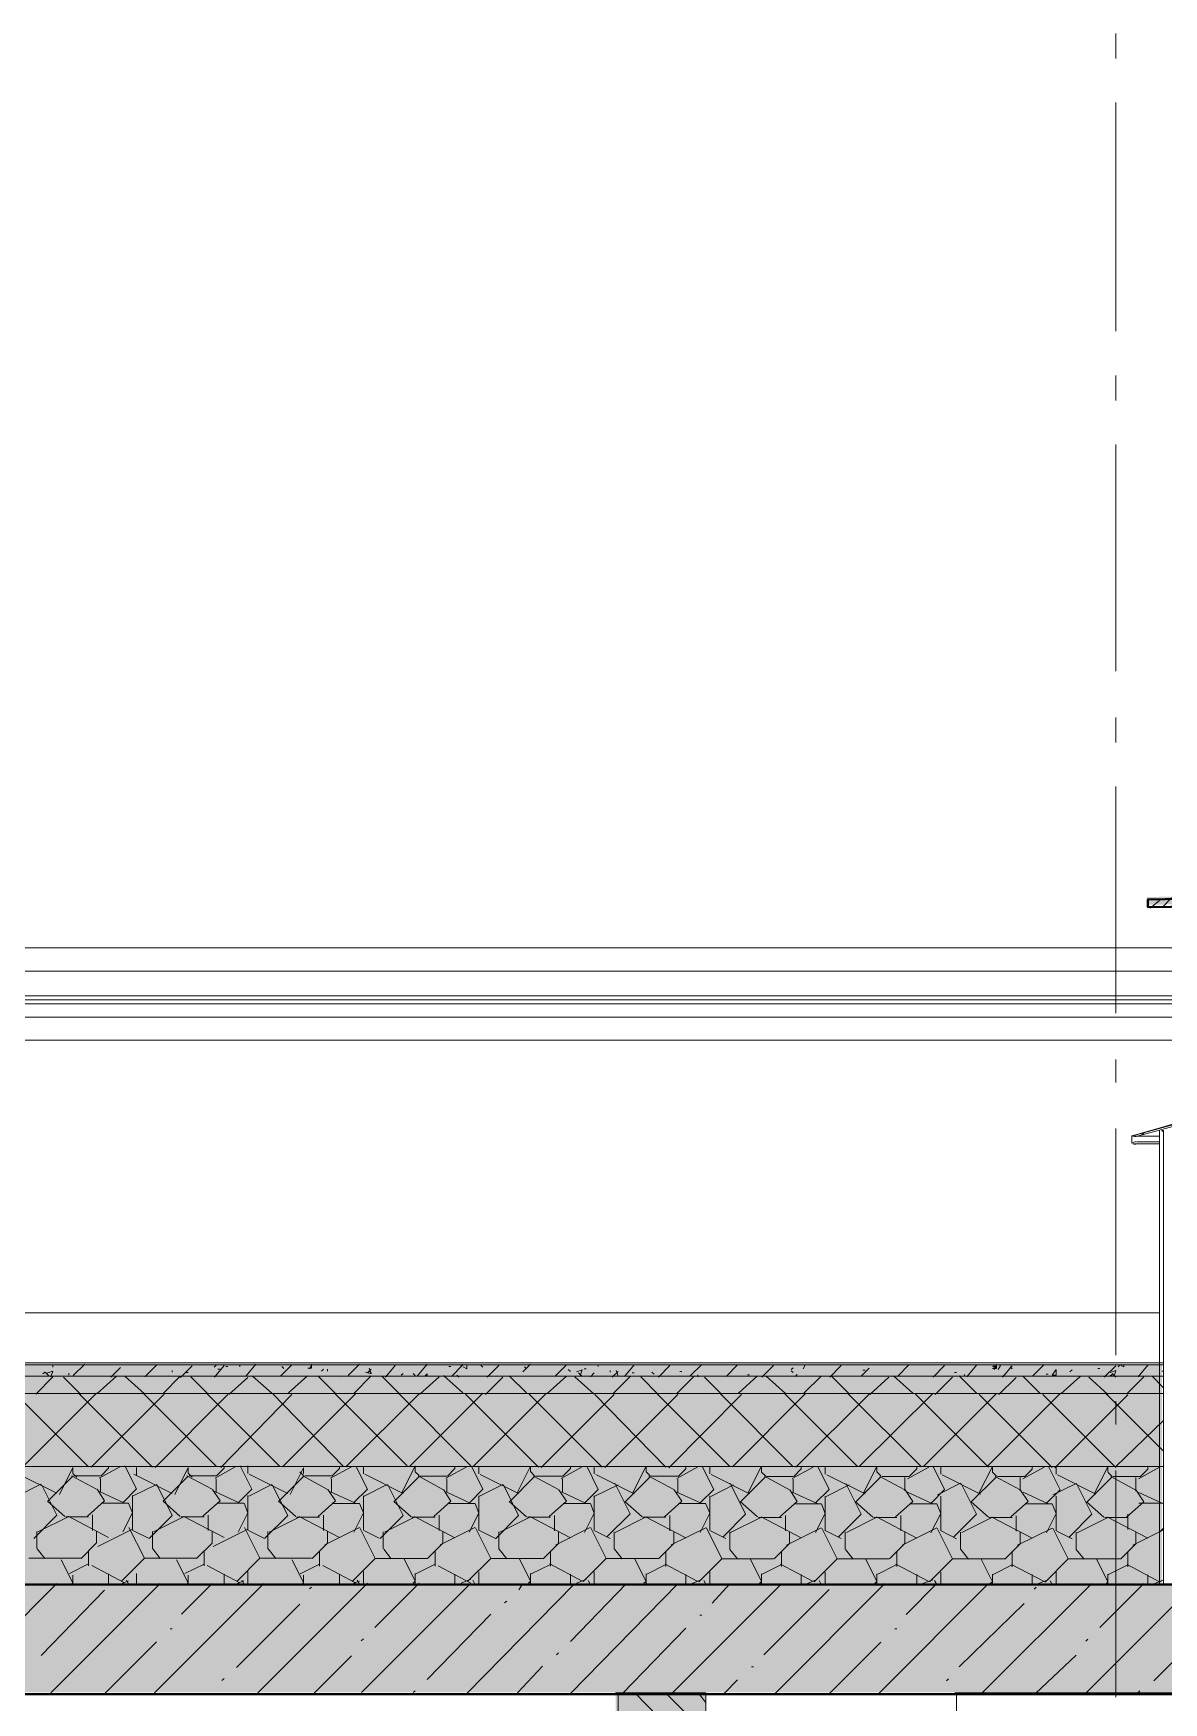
# Model space of a CAD drawing. Header units: millimetres. Extents: x -135211 to 49383, y -8033 to 228499.
# Drawn here: x -10133 to -7642, y 19101 to 22779 of the extents above; entities that cross this region are included whole.
import ezdxf

# ---------------------------------------------------------------- set-up
doc = ezdxf.new("R2010")
doc.units = ezdxf.units.MM
doc.layers.add('PDF _Геометрия', color=7, linetype='Continuous', true_color=0x1d1d1d)
doc.layers.add('PDF _Сплошная заливка', color=7, linetype='Continuous', true_color=0xffffff)

msp = doc.modelspace()

# ---------------------------------------------------------------- hatches: boundary and pattern name
at = {"layer": 'PDF _Сплошная заливка', "transparency": 33554559}
msp.add_hatch(color=256, dxfattribs=at).paths.add_polyline_path([(-6270.6, 20884.9), (-6481, 20888.7), (-6996, 20888.7), (-7210.3, 20884.9), (-7443.1, 20880.6), (-7679.7, 20876.4), (-7679.7, 20859.5), (-7053.7, 20867.9), (-6427.2, 20867.9), (-5800.7, 20859.5), (-5800.7, 20876.4), (-6033.5, 20880.6)])
h = msp.add_hatch(color=256, dxfattribs=at)
h.paths.add_polyline_path([(-4971, 19881.6), (-5834.6, 19864.7), (-5834.6, 19843.5), (-5021.8, 19856.2), (-4755.1, 19856.2), (-4755.1, 19881.6)])
h.paths.add_polyline_path([(-263.8, 19932.4), (-263.8, 19953.9), (-752.3, 19953.9), (-1025.8, 19949.3), (-1284, 19945.1), (-1792, 19936.6), (-2050.2, 19932.4), (-2050.2, 19907), (-1792, 19911.3), (-1284, 19919.7), (-1025.8, 19923.9), (-517.8, 19932.4)])
h.paths.add_polyline_path([(-24290.7, 19898.6), (-24401.5, 19898.6), (-24401.5, 19877.4), (-24299.2, 19877.4), (-23969, 19864.7), (-23863.2, 19860.5), (-23533, 19847.8), (-23427.2, 19843.5), (-23097, 19830.8), (-22991.2, 19826.6), (-7646.3, 19822.4), (-7646.3, 19847.8), (-22991.2, 19852), (-23105.5, 19856.2)])
h = msp.add_hatch(color=256, dxfattribs=at)
h.paths.add_polyline_path([(-5021.8, 19856.2), (-5834.6, 19843.5), (-5834.6, 19801.2), (-4971, 19818.1), (-4755.1, 19818.1), (-4755.1, 19856.2)])
h.paths.add_polyline_path([(-263.8, 19894.3), (-263.8, 19928.5), (-750.4, 19928.5), (-1025.8, 19923.9), (-1284, 19919.7), (-1792, 19911.3), (-2050.2, 19907), (-2050.2, 19864.7), (-1377.1, 19877.4), (-1157, 19881.6), (-484, 19894.3)])
h.paths.add_polyline_path([(-24299.2, 19877.4), (-24401.5, 19877.4), (-24401.5, 19835.1), (-24290.7, 19835.1), (-23105.5, 19792.7), (-22991.2, 19788.5), (-7646.3, 19784.3), (-7646.3, 19822.4), (-22991.2, 19826.6), (-23097, 19830.8), (-23427.2, 19843.5), (-23533, 19847.8), (-23863.2, 19860.5), (-23969, 19864.7)])
h = msp.add_hatch(color=256, dxfattribs=at)
h.paths.add_polyline_path([(-4971, 19818.1), (-5834.6, 19801.2), (-5834.6, 19644.6), (-5021.8, 19657.3), (-4755.1, 19657.3), (-4755.1, 19818.1)])
h.paths.add_polyline_path([(-263.8, 19733.5), (-263.8, 19890.4), (-689, 19890.4), (-1157, 19881.6), (-1377.1, 19877.4), (-2050.2, 19864.7), (-2050.2, 19708.1), (-1792, 19712.3), (-1284, 19720.8), (-1025.8, 19725), (-517.8, 19733.5)])
h.paths.add_polyline_path([(-24290.7, 19835.1), (-24401.5, 19835.1), (-24401.5, 19674.2), (-24290.7, 19674.2), (-22987, 19627.6), (-7646.3, 19623.4), (-7646.3, 19784.3), (-22991.2, 19788.5), (-23105.5, 19792.7)])
h = msp.add_hatch(color=256, dxfattribs=at)
h.paths.add_polyline_path([(-5021.8, 19657.3), (-5834.6, 19644.6), (-5834.6, 19365.2), (-4755.1, 19365.2), (-4755.1, 19657.3)])
h.paths.add_polyline_path([(-263.8, 19365.2), (-263.8, 19729.5), (-754.4, 19729.5), (-1025.8, 19725), (-1284, 19720.8), (-1792, 19712.3), (-2050.2, 19708.1), (-2050.2, 19365.2)])
h.paths.add_polyline_path([(-24290.7, 19674.2), (-24401.5, 19674.2), (-24401.5, 19365.2), (-7646.3, 19365.2), (-7646.3, 19623.4), (-22987, 19627.6)])
h = msp.add_hatch(color=256, dxfattribs=at)
h.paths.add_polyline_path([(-77398.8, 19123.9), (-77398.8, 19364.2), (-103546, 19364.2), (-103546, 19123.9)])
h.paths.add_polyline_path([(146.8, 19123.9), (146.8, 19364.2), (-2304.2, 19364.2), (-2304.2, 19123.9)])
h.paths.add_polyline_path([(-4501.1, 19123.9), (-4501.1, 19364.2), (-25450.6, 19364.2), (-25450.6, 19123.9)])
h.paths.add_polyline_path([(-26102.5, 19123.9), (-26102.5, 19364.2), (-26352.2, 19364.2), (-26352.2, 19123.9)])

# ---------------------------------------------------------------- linework, layer by layer
at = {"layer": 'PDF _Геометрия', "color": 7, "lineweight": 9}
for points in [[(-7747.7, 22724.3), (-7747.7, 22779.4)], [(-7747.7, 22123.2), (-7747.7, 22627)], [(-7747.7, 21970.8), (-7747.7, 22025.8)], [(-7747.7, 21373.9), (-7747.7, 21873.4)], [(-7747.7, 21217.3), (-7747.7, 21272.3)], [(-7747.7, 20620.4), (-7747.7, 21119.9)], [(-7616, 20764.2), (-24430.7, 20764.2)], [(-7616, 20713.4), (-24430.7, 20713.4)], [(-7616, 20658.4), (-24430.7, 20658.4)], [(-24430.7, 20649.9), (-7616, 20649.9)], [(-24430.7, 20641.4), (-7616, 20641.4)], [(-7747.7, 20468.1), (-7747.7, 20518.8)], [(-7563.4, 20392.7), (-7711.4, 20350.3)], [(-7711.1, 20350.2), (-7554.6, 20392.6)], [(-7747.7, 19866.9), (-7747.7, 20366.5)], [(-7651.1, 20349.9), (-7710.5, 20349.9)], [(-7651.1, 20362.6), (-7651.1, 19363.5)], [(-7646.2, 19363.4), (-7642.4, 19363.4), (-7642.4, 20362.4), (-7646.2, 20362.4)], [(-7646.2, 19361.5), (-7642.4, 19361.5), (-7642.4, 20360.6), (-7646.2, 20360.6)], [(-7642.4, 20362.4), (-7642.4, 20341.3)], [(-7712.6, 20333.9), (-7712.6, 20333.9)], [(-7712.6, 20333.9), (-7712.6, 20333.9)], [(-7712.6, 20333.9), (-7712.6, 20333.9)], [(-7712.6, 20333.9), (-7712.6, 20333.9)], [(-7651.1, 20332.9), (-7710.5, 20332.9)], [(-7707.6, 20331.9), (-7703.8, 20331.9)], [(-7703.8, 20338), (-7703.8, 20338)], [(-7703.8, 20338), (-7703.8, 20338)], [(-24397.9, 19960.4), (-7651.1, 19960.4)], [(-24405.7, 19363.4), (-7642.4, 19363.4), (-7642.4, 19621.6), (-7642.4, 19782.5), (-7642.4, 19820.6), (-7642.4, 19846), (-7642.4, 19850.2), (-22987.5, 19850.2)], [(-7642.4, 19846), (-7642.4, 19846)], [(-7747.7, 19714.5), (-7747.7, 19765.3)], [(-7747.7, 19113.4), (-7747.7, 19612.9)], [(-17691.7, 15161.9), (-8844.4, 15161.9), (-8844.4, 19120.1), (-11841.3, 19120.1)], [(-8850.1, 15164.8), (-8651.4, 15164.8), (-8651.4, 19122.8), (-8850.1, 19122.8)], [(-8098.6, 19121.7), (-8648.9, 19121.7)], [(-7598.5, 15842.7), (-7598.5, 15241.6), (-7598.5, 19123.3), (-8102.5, 19123.3)]]:
    msp.add_lwpolyline(points, dxfattribs=at)
at = {"layer": 'PDF _Геометрия', "color": 7, "lineweight": 40}
for points in [[(-6738.6, 20888.3), (-7678.2, 20871.3)], [(-7678.2, 20854.4), (-6738.6, 20867.2)], [(-7677.5, 20870.9), (-7677.5, 20854.1)], [(-25443, 19120.1), (-4492.5, 19120.1), (-4492.5, 19361.4), (-25443, 19361.4)]]:
    msp.add_lwpolyline(points, dxfattribs=at)
at = {"layer": 'PDF _Геометрия', "lineweight": 9}
for points in [[(-7671.9, 20851.7), (-7651.1, 20868.7)], [(-7645.6, 20853.3), (-7624.8, 20874.4)], [(-7690.1, 20352.8), (-7686.2, 20357)], [(-7651.1, 20366.8), (-7651.1, 20366.8)], [(-7712.6, 20338.1), (-7712.6, 20338.1)], [(-7712.6, 20333.9), (-7712.6, 20333.9)], [(-10112.4, 19825.7), (-10107.9, 19829.9)], [(-10107.4, 19829.7), (-10099.1, 19821.3)], [(-10103.2, 19827.6), (-10090.3, 19831.9), (-10094.9, 19819.2)], [(-10090.3, 19840.4), (-10090.3, 19844.6)], [(-10055.2, 19827.1), (-10055.2, 19822.8)], [(-10045.8, 19821.9), (-10020.1, 19847.3)], [(-9962.3, 19818.7), (-9941.2, 19839.9)], [(-9887.9, 19819.4), (-9862.2, 19844.8)], [(-9827.1, 19829.3), (-9827.1, 19833.5)], [(-9809.6, 19824.7), (-9809.6, 19824.7)], [(-9809, 19818.1), (-9783.2, 19843.6)], [(-9796.5, 19828.7), (-9792, 19828.7)], [(-9735.1, 19840.4), (-9730.6, 19844.7)], [(-9734.3, 19818.9), (-9713, 19844.3)], [(-9726.4, 19836.1), (-9721.8, 19836.1)], [(-9708.8, 19841.9), (-9704.3, 19841.9)], [(-9677.9, 19845.7), (-9677.9, 19841.5)], [(-9664.1, 19821.7), (-9642.8, 19847.1)], [(-9588.9, 19820.4), (-9563.9, 19845.8)], [(-9586, 19841.8), (-9581.4, 19837.7)], [(-9528.4, 19838.6), (-9520, 19838.6), (-9520, 19847.1)], [(-9524.6, 19836.7), (-9520, 19845.1)], [(-9498.2, 19832), (-9493.7, 19836.2)], [(-9484.9, 19836.1), (-9484.9, 19831.9)], [(-9439.8, 19821.9), (-9414.7, 19847.3)], [(-9401.3, 19829.9), (-9388.4, 19825.7), (-9393, 19838.4)], [(-9396.8, 19828), (-9388.4, 19836.5)], [(-9393, 19832.2), (-9388.4, 19828)], [(-9370.9, 19832), (-9370.9, 19832)], [(-9357, 19818.7), (-9335.8, 19844.1)], [(-9327, 19833.2), (-9327, 19833.2)], [(-9322.8, 19822.7), (-9318.2, 19826.9)], [(-9296.4, 19826.5), (-9291.9, 19822.2)], [(-9286.9, 19821.5), (-9265.6, 19846.9)], [(-9270.1, 19821.5), (-9265.6, 19825.6), (-9265.6, 19821.5)], [(-9217.5, 19841.8), (-9212.9, 19841.8)], [(-9211.7, 19820.2), (-9186.6, 19845.6)], [(-9191.2, 19843.3), (-9186.6, 19847.5)], [(-9186.2, 19841.2), (-9177.8, 19837), (-9177.8, 19845.4)], [(-9147.3, 19844.9), (-9142.7, 19840.6)], [(-9132.8, 19818.9), (-9107.6, 19844.4)], [(-9054.2, 19830.1), (-9037.4, 19847.1)], [(-9050.8, 19841.1), (-9046.2, 19836.8)], [(-9011.1, 19825.5), (-9011.1, 19825.5)], [(-8983.6, 19820.4), (-8958.5, 19845.8)], [(-8954.3, 19835.3), (-8949.7, 19831.1)], [(-8936.3, 19830.2), (-8923.4, 19834.5), (-8927.9, 19821.7)], [(-8931.8, 19828.3), (-8923.4, 19819.8)], [(-8919.2, 19836.6), (-8914.6, 19836.6)], [(-8905.4, 19819.4), (-8897.1, 19827.9)], [(-8888.3, 19842.4), (-8888.3, 19846.6)], [(-8862, 19833.5), (-8862, 19829.3)], [(-8857.4, 19818.6), (-8844.4, 19831.3)], [(-8844.4, 19820.5), (-8849, 19833.2)], [(-8830.7, 19820), (-8809.3, 19845.4)], [(-8813.9, 19828.4), (-8809.3, 19828.4)], [(-8770, 19829.6), (-8765.4, 19825.4)], [(-8765.4, 19836.2), (-8765.4, 19836.2)], [(-8755.5, 19818.7), (-8730.3, 19844.1)], [(-8708.6, 19831), (-8704, 19831)], [(-8685.4, 19821.4), (-8660.2, 19846.8)], [(-8606.4, 19820.1), (-8581.2, 19845.6)], [(-8559.5, 19824), (-8554.9, 19824)], [(-8527.5, 19818.9), (-8502.2, 19844.3)], [(-8462.9, 19835.2), (-8458.4, 19839.4)], [(-8462.9, 19832.8), (-8458.4, 19828.6)], [(-8454.2, 19820), (-8449.6, 19824.2)], [(-8436.6, 19836.6), (-8432, 19845.1)], [(-8378.3, 19818.4), (-8353.1, 19843.9)], [(-8308.5, 19821.3), (-8291.6, 19838.2)], [(-8305, 19834.1), (-8300.4, 19834.1)], [(-8229.2, 19819.9), (-8203.9, 19845.4)], [(-8150.3, 19818.7), (-8124.9, 19844.1)], [(-8103.2, 19828.6), (-8098.6, 19828.6)], [(-8081.1, 19824.1), (-8081.1, 19819.9)], [(-8076.2, 19819.5), (-8054.7, 19844.8)], [(-8019.3, 19837.6), (-8010.9, 19837.6), (-8010.9, 19846.1), (-8019.3, 19841.9), (-8010.9, 19837.6)], [(-8015.5, 19835.7), (-8010.9, 19844.2)], [(-8015.5, 19841.9), (-8010.9, 19841.9)], [(-8006.7, 19835.6), (-8002.1, 19844)], [(-7997.3, 19818.2), (-7975.8, 19843.6)], [(-7980.4, 19841.3), (-7975.8, 19837)], [(-7931, 19820.9), (-7905.6, 19846.3)], [(-7901.4, 19825), (-7896.8, 19825)], [(-7848.8, 19830.3), (-7844.2, 19834.6)], [(-7826.6, 19845.1), (-7826.6, 19845.1)], [(-7787.4, 19837.8), (-7782.8, 19837.8)], [(-7773.1, 19818.4), (-7747.7, 19843.8)], [(-7761, 19820.5), (-7756.4, 19824.7), (-7756.4, 19820.5)], [(-7760, 19828.8), (-7747.7, 19833.1), (-7751.5, 19820.4)], [(-7756.1, 19826.9), (-7747.7, 19818.4)], [(-7742.7, 19841.4), (-7738.9, 19845.6)], [(-7738.6, 19845.5), (-7730.1, 19841.2), (-7730.1, 19845.5)], [(-7698.3, 19819.2), (-7677.5, 19844.7)], [(-7646.2, 19831.4), (-7642.4, 19831.4)], [(-10128.1, 19781.1), (-10090.3, 19819.2)], [(-10028.9, 19780.1), (-10066.7, 19818.2)], [(-9992.3, 19782.7), (-9949.9, 19820.8)], [(-9888.5, 19781.7), (-9930.9, 19819.8)], [(-9847.4, 19782.4), (-9809.6, 19820.5)], [(-9835.9, 19823.2), (-9835.9, 19823.2)], [(-9748.1, 19781.4), (-9786, 19819.5)], [(-9702.8, 19780), (-9660.4, 19818.1)], [(-9607.8, 19783.1), (-9650.2, 19821.1)], [(-9571.3, 19783.7), (-9528.8, 19821.8)], [(-9511.2, 19819.6), (-9511.2, 19819.6)], [(-9467.4, 19782.7), (-9505.3, 19820.8)], [(-9458.6, 19818.8), (-9458.6, 19818.8)], [(-9426.4, 19783.4), (-9388.4, 19821.5)], [(-9327, 19782.4), (-9365, 19820.5)], [(-9281.8, 19781), (-9239.2, 19819.1)], [(-9186.6, 19784), (-9229.2, 19822.1)], [(-9199.9, 19822.6), (-9195.4, 19818.4)], [(-9136.9, 19780.7), (-9098.9, 19818.8)], [(-9046.2, 19783.7), (-9084.3, 19821.8)], [(-9001.2, 19782.3), (-8958.5, 19820.4)], [(-8897.1, 19781.3), (-8939.8, 19819.4)], [(-8856.2, 19782), (-8818.1, 19820.1)], [(-8756.7, 19781), (-8794.8, 19819.1)], [(-8715.9, 19781.7), (-8677.7, 19819.7)], [(-8668.9, 19823.9), (-8668.9, 19819.6)], [(-8616.3, 19780.7), (-8654.5, 19818.8)], [(-8579.4, 19783.3), (-8537.3, 19821.4)], [(-8475.9, 19782.3), (-8518, 19820.4)], [(-8435.2, 19783), (-8396.9, 19821.1)], [(-8335.5, 19782), (-8373.8, 19820.1)], [(-8361.8, 19822.9), (-8361.8, 19822.9)], [(-8289.9, 19780.6), (-8247.8, 19818.7)], [(-8195.1, 19783.6), (-8237.3, 19821.7)], [(-8145.8, 19780.3), (-8107.4, 19818.4)], [(-8054.7, 19783.3), (-8093.1, 19821.4)], [(-8005.4, 19780), (-7967, 19818.1)], [(-7914.4, 19782.9), (-7952.8, 19821.1)], [(-7868.9, 19781.6), (-7826.6, 19819.7)], [(-7765.2, 19780.6), (-7807.5, 19818.7)], [(-7724, 19781.3), (-7686.2, 19819.4)], [(-7642.4, 19795.2), (-7667.8, 19820.6)], [(-10011.4, 19620.9), (-10172.3, 19781.7)], [(-10154.8, 19622.5), (-9993.8, 19783.4)], [(-9871, 19620.6), (-10032.1, 19781.5)], [(-10005.9, 19620.1), (-9844.6, 19781)], [(-9730.6, 19622.2), (-9891.2, 19783.1)], [(-9864.9, 19619.8), (-9704.3, 19780.7)], [(-9590.2, 19621.9), (-9751, 19782.7)], [(-9720.1, 19619.6), (-9563.9, 19780.4)], [(-9449.8, 19621.6), (-9606.2, 19782.4)], [(-9584.5, 19621.2), (-9423.5, 19782)], [(-9309.4, 19623.2), (-9470.6, 19784.1)], [(-9444.3, 19620.8), (-9283.1, 19781.7)], [(-9169, 19622.9), (-9329.6, 19783.8)], [(-9303.3, 19622.5), (-9142.7, 19783.3)], [(-9019.9, 19620.5), (-9180.6, 19781.4)], [(-9163.1, 19622.2), (-9002.3, 19783)], [(-8879.5, 19620.2), (-9040.4, 19781.1)], [(-9014.2, 19619.8), (-8853.2, 19780.6)], [(-8739.1, 19619.9), (-8895.7, 19780.7)], [(-8874, 19619.5), (-8712.8, 19780.3)], [(-8598.7, 19621.5), (-8759.3, 19782.3)], [(-8733, 19619.1), (-8572.4, 19780)], [(-8458.4, 19621.2), (-8619.1, 19782)], [(-8592.8, 19620.8), (-8432, 19781.6)], [(-8318, 19622.7), (-8478.9, 19783.6)], [(-8452.6, 19620.4), (-8291.6, 19781.3)], [(-8177.6, 19622.4), (-8338.7, 19783.3)], [(-8312.4, 19622.1), (-8151.3, 19782.9)], [(-8028.4, 19620.1), (-8188.9, 19781)], [(-8171.4, 19621.8), (-8010.9, 19782.6)], [(-7888, 19619.8), (-8048.7, 19780.7)], [(-8031.2, 19621.5), (-7870.5, 19782.3)], [(-7747.7, 19619.5), (-7908.5, 19780.3)], [(-7882.2, 19619), (-7721.3, 19779.9)], [(-7642.4, 19655.5), (-7769.5, 19782.5)], [(-7747.9, 19621.6), (-7642.4, 19723.3)], [(-10081.5, 19562.8), (-10166.2, 19605.1)], [(-10046.5, 19606.8), (-10046.5, 19619.5), (-10075.9, 19560.3)], [(-10037.7, 19598.2), (-10046, 19606.6)], [(-9988.1, 19596.3), (-9941.2, 19621.7)], [(-9984.1, 19600.9), (-9967.5, 19617.9), (-9967.5, 19622.1)], [(-9935.6, 19542.6), (-9906.1, 19572.3), (-9931.8, 19623.1)], [(-9827.1, 19562.5), (-9911.9, 19604.9)], [(-9906.1, 19602.3), (-9906.1, 19619.2)], [(-9792, 19606.6), (-9792, 19619.3), (-9821.5, 19560.1)], [(-9783.2, 19598), (-9791.6, 19606.5)], [(-9732.9, 19596.1), (-9686.7, 19621.5)], [(-9729.7, 19600.8), (-9713, 19617.7), (-9713, 19621.9)], [(-9681.2, 19542.4), (-9651.6, 19572.1), (-9677.4, 19622.9)], [(-9660.4, 19606.1), (-9660.4, 19623)], [(-9572.7, 19562.4), (-9657.6, 19604.7)], [(-9537.6, 19606.4), (-9537.6, 19619.1), (-9567.2, 19559.8)], [(-9537.6, 19601.8), (-9545.9, 19610.3)], [(-9478.6, 19595.9), (-9432.3, 19621.3)], [(-9475.3, 19600.6), (-9458.6, 19617.5), (-9458.6, 19621.7)], [(-9426.8, 19542.3), (-9397.2, 19571.9), (-9422.2, 19622.7)], [(-9405.9, 19605.9), (-9405.9, 19622.8)], [(-9318.2, 19562.1), (-9402.6, 19604.5)], [(-9291.9, 19610.2), (-9291.9, 19622.9), (-9321.5, 19563.7)], [(-9283.1, 19601.6), (-9291.5, 19610.1)], [(-9224.2, 19595.7), (-9177.8, 19621.1)], [(-9220.9, 19600.4), (-9204.1, 19617.2), (-9204.1, 19621.5)], [(-9172.4, 19542), (-9142.7, 19571.6), (-9167.8, 19622.5)], [(-9151.5, 19605.7), (-9151.5, 19622.6)], [(-9063.8, 19562), (-9148.3, 19604.2)], [(-9037.4, 19610), (-9037.4, 19622.7), (-9067.2, 19563.5)], [(-9028.7, 19601.4), (-9037, 19609.8)], [(-8969.9, 19595.5), (-8923.4, 19620.9)], [(-8966.5, 19600.2), (-8949.7, 19617.1), (-8949.7, 19621.3)], [(-8918, 19541.8), (-8888.3, 19571.4), (-8913.4, 19622.2)], [(-8897.1, 19605.4), (-8897.1, 19622.4)], [(-8809.3, 19561.7), (-8894, 19604.1)], [(-8783, 19609.7), (-8783, 19622.5), (-8812.8, 19563.2)], [(-8774.2, 19601.2), (-8782.6, 19609.7)], [(-8715.5, 19595.3), (-8668.9, 19620.7)], [(-8712.1, 19600), (-8695.3, 19616.8), (-8695.3, 19621.1)], [(-8663.6, 19541.6), (-8633.8, 19571.3), (-8659.1, 19622)], [(-8642.6, 19605.2), (-8642.6, 19622.2)], [(-8554.9, 19561.5), (-8639.7, 19603.8)], [(-8528.5, 19609.6), (-8528.5, 19622.3), (-8558.4, 19563)], [(-8519.8, 19600.9), (-8528.2, 19609.4)], [(-8461.2, 19595.1), (-8414.5, 19620.5)], [(-8457.6, 19599.7), (-8440.8, 19616.6), (-8440.8, 19620.9)], [(-8409.3, 19541.4), (-8379.4, 19571), (-8404.7, 19621.8)], [(-8388.2, 19605.1), (-8388.2, 19622)], [(-8300.4, 19561.3), (-8384.7, 19603.6)], [(-8274.1, 19609.3), (-8274.1, 19622.1), (-8304, 19562.8)], [(-8265.3, 19600.8), (-8273.8, 19609.2)], [(-8206.8, 19594.9), (-8160, 19620.3)], [(-8203.2, 19599.5), (-8186.4, 19616.4), (-8186.4, 19620.7)], [(-8154.9, 19541.2), (-8124.9, 19570.8), (-8150.3, 19621.6)], [(-8133.7, 19604.8), (-8133.7, 19621.7)], [(-8046, 19561.1), (-8130.4, 19603.4)], [(-8019.6, 19609.2), (-8019.6, 19621.9), (-8049.6, 19562.6)], [(-8010.9, 19600.6), (-8019.3, 19609)], [(-7952.5, 19594.7), (-7905.6, 19620)], [(-7948.8, 19599.3), (-7931.9, 19616.2), (-7931.9, 19620.5)], [(-7900.5, 19541), (-7870.5, 19570.6), (-7895.9, 19621.5)], [(-7879.3, 19604.6), (-7879.3, 19621.6)], [(-7765.2, 19609), (-7765.2, 19621.7), (-7794.4, 19562.4)], [(-7756.4, 19600.3), (-7764.9, 19608.8)], [(-7697.4, 19594.5), (-7651.1, 19619.9)], [(-7694.4, 19599.1), (-7677.5, 19616), (-7677.5, 19620.2)], [(-10167.2, 19557.1), (-10116.6, 19582.5)], [(-10132.2, 19463.4), (-10081.5, 19514.3), (-10115.5, 19582)], [(-10101.6, 19545.2), (-10046.5, 19600.3)], [(-9993.8, 19571.7), (-10049, 19601.4)], [(-10044, 19601.3), (-9985, 19601.3)], [(-10014.1, 19512.2), (-9976.3, 19546.1), (-9992.9, 19571.5)], [(-9932.4, 19541.2), (-9987.6, 19566.6)], [(-9985, 19565.4), (-9985, 19595.1)], [(-9912.9, 19556.9), (-9862.2, 19582.4)], [(-9877.8, 19463.2), (-9827.1, 19514.1), (-9861.2, 19581.7)], [(-9847.3, 19545.1), (-9792, 19600.1)], [(-9739.4, 19571.6), (-9794.7, 19601.2)], [(-9789.7, 19601), (-9730.6, 19601)], [(-9759.7, 19512), (-9721.8, 19545.9), (-9738.5, 19571.3)], [(-9730.6, 19565.2), (-9730.6, 19594.8)], [(-9658.6, 19556.7), (-9607.8, 19582.1)], [(-9623.5, 19463.1), (-9572.7, 19513.8), (-9606.8, 19581.5)], [(-9592.9, 19544.9), (-9537.6, 19599.9)], [(-9484.9, 19571.3), (-9539.6, 19601)], [(-9535.3, 19600.8), (-9476.1, 19600.8)], [(-9505.3, 19511.8), (-9467.4, 19545.7), (-9484.1, 19571)], [(-9476.1, 19565), (-9476.1, 19594.7)], [(-9404.2, 19556.5), (-9353.3, 19582)], [(-9369.1, 19462.8), (-9318.2, 19513.7), (-9352.4, 19581.4)], [(-9337.9, 19544.6), (-9283.1, 19599.7)], [(-9230.5, 19571.1), (-9285.2, 19600.8)], [(-9281, 19600.6), (-9221.7, 19600.6)], [(-9251, 19511.5), (-9212.9, 19545.5), (-9229.7, 19570.9)], [(-9221.7, 19564.8), (-9221.7, 19594.4)], [(-9149.9, 19556.3), (-9098.9, 19581.7)], [(-9114.8, 19462.6), (-9063.8, 19513.4), (-9097.3, 19581.1)], [(-9083.5, 19544.5), (-9028.7, 19599.5)], [(-8976, 19570.9), (-9030.9, 19600.5)], [(-9026.7, 19600.4), (-8967.2, 19600.4)], [(-8996.6, 19511.4), (-8958.5, 19545.2), (-8975.2, 19570.6)], [(-8967.2, 19564.6), (-8967.2, 19594.3)], [(-8895.5, 19556.1), (-8844.4, 19581.5)], [(-8869.2, 19466.4), (-8818.1, 19517.2), (-8851.7, 19584.9)], [(-8829.2, 19544.2), (-8774.2, 19599.3)], [(-8721.6, 19570.7), (-8776.6, 19600.4)], [(-8772.4, 19600.2), (-8712.8, 19600.2)], [(-8742.2, 19511.1), (-8704, 19545.1), (-8720.8, 19570.4)], [(-8712.8, 19564.4), (-8712.8, 19594)], [(-8640.4, 19555.9), (-8590, 19581.3)], [(-8614.1, 19466.2), (-8563.6, 19517), (-8597.3, 19584.7)], [(-8574.8, 19544), (-8519.8, 19599)], [(-8467.1, 19570.5), (-8522.2, 19600.1)], [(-8517.3, 19600), (-8458.4, 19600)], [(-8487.8, 19511), (-8449.6, 19544.8), (-8466.4, 19570.2)], [(-8458.4, 19564.2), (-8458.4, 19593.9)], [(-8386.1, 19555.7), (-8335.5, 19581.1)], [(-8359.8, 19466), (-8309.2, 19516.8), (-8342.9, 19584.5)], [(-8320.5, 19543.8), (-8265.3, 19598.9)], [(-8212.7, 19570.3), (-8267.9, 19599.9)], [(-8263, 19599.8), (-8203.9, 19599.8)], [(-8233.5, 19510.8), (-8195.1, 19544.6), (-8212, 19570)], [(-8212.7, 19567.9), (-8212.7, 19597.6)], [(-8140.5, 19559.5), (-8089.8, 19584.9)], [(-8105.4, 19465.8), (-8054.7, 19516.6), (-8088.5, 19584.3)], [(-8066.2, 19543.6), (-8010.9, 19598.6)], [(-7958.2, 19570.1), (-8013.6, 19599.7)], [(-8008.6, 19599.6), (-7949.5, 19599.6)], [(-7979.1, 19510.6), (-7940.7, 19544.4), (-7957.6, 19569.8)], [(-7958.2, 19567.8), (-7958.2, 19597.4)], [(-7886.2, 19559.3), (-7835.4, 19584.6)], [(-7791.5, 19560.9), (-7876.2, 19603.2)], [(-7851.1, 19465.6), (-7800.3, 19516.4), (-7834.2, 19584.2)], [(-7811.8, 19543.4), (-7756.4, 19598.4)], [(-7703.8, 19569.9), (-7758.4, 19599.5)], [(-7754.3, 19599.4), (-7695, 19599.4)], [(-7724, 19510.4), (-7686.2, 19544.2), (-7703.2, 19569.6)], [(-7703.8, 19567.6), (-7703.8, 19597.2)], [(-10064, 19511.7), (-10101.8, 19545.5)], [(-9982.6, 19541), (-9923.6, 19541)], [(-9936, 19477.4), (-9914.8, 19519.7), (-9923.2, 19540.8)], [(-9914.8, 19481.6), (-9914.8, 19557.8)], [(-9809.6, 19511.5), (-9847.4, 19545.3)], [(-9677.9, 19540.9), (-9733.3, 19566.3)], [(-9728.3, 19540.8), (-9669.2, 19540.8)], [(-9681.6, 19477.2), (-9660.4, 19519.5), (-9668.7, 19540.7)], [(-9660.4, 19481.4), (-9660.4, 19557.6)], [(-9555.1, 19511.3), (-9593, 19545.2)], [(-9423.5, 19540.8), (-9478.2, 19566.1)], [(-9474, 19540.5), (-9414.7, 19540.5)], [(-9427.2, 19476.9), (-9405.9, 19519.3), (-9414.3, 19540.4)], [(-9405.9, 19481.2), (-9405.9, 19557.3)], [(-9300.7, 19511), (-9338.7, 19544.9)], [(-9169, 19540.5), (-9223.8, 19565.9)], [(-9219.6, 19540.4), (-9160.3, 19540.4)], [(-9172.8, 19476.8), (-9151.5, 19519.1), (-9159.9, 19540.2)], [(-9151.5, 19480.9), (-9151.5, 19557.1)], [(-9046.2, 19510.9), (-9084.3, 19544.7)], [(-8914.6, 19540.3), (-8969.5, 19565.7)], [(-8965.3, 19540.2), (-8905.8, 19540.2)], [(-8918.4, 19476.6), (-8897.1, 19518.9), (-8905.4, 19540)], [(-8897.1, 19480.7), (-8897.1, 19556.9)], [(-8791.8, 19510.6), (-8829.9, 19544.5)], [(-8660.2, 19540.1), (-8715.2, 19565.5)], [(-8711, 19540), (-8651.4, 19540)], [(-8664, 19476.3), (-8642.6, 19518.6), (-8651, 19539.8)], [(-8642.6, 19480.6), (-8642.6, 19556.8)], [(-8537.3, 19510.5), (-8575.6, 19544.3)], [(-8405.7, 19539.9), (-8460.8, 19565.3)], [(-8455.9, 19539.7), (-8396.9, 19539.7)], [(-8409.6, 19476.1), (-8388.2, 19518.5), (-8396.6, 19539.6)], [(-8388.2, 19480.3), (-8388.2, 19556.6)], [(-8282.9, 19510.2), (-8321.2, 19544.1)], [(-8151.3, 19539.7), (-8206.5, 19565.1)], [(-8201.6, 19539.5), (-8142.5, 19539.5)], [(-8155.2, 19475.9), (-8133.7, 19518.2), (-8142.1, 19539.4)], [(-8133.7, 19480.2), (-8133.7, 19556.4)], [(-8028.4, 19510), (-8066.8, 19543.9)], [(-7896.8, 19539.5), (-7952.2, 19564.9)], [(-7947.2, 19539.3), (-7888, 19539.3)], [(-7900.8, 19475.7), (-7879.3, 19518.1), (-7887.7, 19539.2)], [(-7879.3, 19479.9), (-7879.3, 19556.1)], [(-7774, 19509.8), (-7812.5, 19543.7)], [(-7642.4, 19539.3), (-7697.1, 19564.7)], [(-7697.1, 19541.2), (-7642.4, 19541.2), (-7646.2, 19541.2)], [(-10123.2, 19477.6), (-10055.2, 19511.6)], [(-10062, 19510.8), (-10011.4, 19510.8)], [(-9967.5, 19465.5), (-10056.7, 19512)], [(-10002.6, 19481), (-10002.6, 19514.9)], [(-9868.2, 19477.5), (-9800.8, 19511.3)], [(-9807.7, 19510.6), (-9756.9, 19510.6)], [(-9713, 19465.3), (-9801.7, 19511.9)], [(-9748.1, 19480.8), (-9748.1, 19514.7)], [(-9613.9, 19477.3), (-9546.3, 19511.1)], [(-9553.3, 19510.4), (-9502.5, 19510.4)], [(-9458.6, 19465.1), (-9547.4, 19511.7)], [(-9493.7, 19480.7), (-9493.7, 19514.5)], [(-9359.5, 19477), (-9291.9, 19510.9)], [(-9299, 19510.2), (-9248, 19510.2)], [(-9204.1, 19464.9), (-9293.2, 19511.4)], [(-9239.2, 19480.4), (-9239.2, 19514.3)], [(-9105.2, 19476.8), (-9037.4, 19510.7)], [(-9044.6, 19510), (-8993.6, 19510)], [(-8949.7, 19464.7), (-9038.9, 19511.3)], [(-8984.8, 19480.2), (-8984.8, 19514.1)], [(-8850.9, 19476.6), (-8783, 19510.5)], [(-8790.3, 19509.8), (-8739.1, 19509.8)], [(-8695.3, 19464.5), (-8783.9, 19511)], [(-8730.3, 19480), (-8730.3, 19513.9)], [(-8596.6, 19476.4), (-8528.5, 19510.3)], [(-8535.2, 19509.6), (-8484.7, 19509.6)], [(-8440.8, 19464.2), (-8529.6, 19510.8)], [(-8475.9, 19479.8), (-8475.9, 19513.7)], [(-8341.5, 19476.2), (-8274.1, 19510.1)], [(-8280.8, 19509.4), (-8230.2, 19509.4)], [(-8186.4, 19464.1), (-8275.3, 19510.6)], [(-8221.5, 19479.6), (-8221.5, 19513.5)], [(-8087.2, 19476), (-8019.6, 19509.9)], [(-8026.5, 19509.2), (-7975.8, 19509.2)], [(-7931.9, 19463.9), (-8021.1, 19510.4)], [(-7967, 19479.4), (-7967, 19513.3)], [(-7832.9, 19475.8), (-7765.2, 19509.7)], [(-7772.1, 19509), (-7721.3, 19509)], [(-7677.5, 19463.7), (-7766, 19510.2)], [(-7721.3, 19483.2), (-7721.3, 19517)], [(-10125.4, 19440.7), (-10125.4, 19478.8)], [(-10027.8, 19419.3), (-9993.8, 19453.2), (-9993.8, 19478.6)], [(-9991.2, 19445.7), (-9914.8, 19483.9)], [(-9939.2, 19368.8), (-9888.5, 19419.6), (-9922.6, 19487.4)], [(-9879.7, 19464.1), (-9913.8, 19481)], [(-9871, 19440.5), (-9871, 19478.6)], [(-9773.4, 19419.2), (-9739.4, 19453), (-9739.4, 19478.4)], [(-9736.9, 19445.6), (-9660.4, 19483.7)], [(-9684.9, 19368.6), (-9634.1, 19419.4), (-9668.2, 19487.1)], [(-9625.3, 19463.9), (-9659.4, 19480.8)], [(-9616.5, 19440.3), (-9616.5, 19478.4)], [(-9519.1, 19419), (-9484.9, 19452.8), (-9484.9, 19478.2)], [(-9490.7, 19449.4), (-9414.7, 19487.5)], [(-9430.5, 19368.4), (-9379.6, 19419.2), (-9413.8, 19486.9)], [(-9370.9, 19463.7), (-9405, 19480.6)], [(-9362.1, 19440.1), (-9362.1, 19478.1)], [(-9264.7, 19418.7), (-9230.5, 19452.6), (-9230.5, 19478)], [(-9236.4, 19449.2), (-9160.3, 19487.2)], [(-9176.2, 19368.2), (-9125.2, 19419), (-9158.7, 19486.7)], [(-9116.4, 19463.5), (-9149.9, 19480.4)], [(-9107.6, 19439.9), (-9107.6, 19478)], [(-9009.6, 19418.5), (-8976, 19452.4), (-8976, 19477.8)], [(-8982.1, 19449), (-8905.8, 19487)], [(-8921.8, 19368), (-8870.7, 19418.8), (-8904.3, 19486.5)], [(-8862, 19463.3), (-8895.5, 19480.2)], [(-8853.2, 19439.7), (-8853.2, 19477.7)], [(-8755.2, 19418.3), (-8721.6, 19452.2), (-8721.6, 19477.6)], [(-8727.8, 19448.8), (-8651.4, 19486.8)], [(-8666.7, 19367.8), (-8616.3, 19418.5), (-8649.9, 19486.3)], [(-8607.5, 19463.1), (-8641.1, 19480)], [(-8598.7, 19439.5), (-8598.7, 19477.5)], [(-8500.8, 19418.1), (-8467.1, 19452), (-8467.1, 19477.4)], [(-8473.5, 19448.5), (-8396.9, 19486.7)], [(-8412.4, 19367.6), (-8361.8, 19418.4), (-8395.5, 19486.1)], [(-8353.1, 19462.9), (-8386.8, 19479.8)], [(-8344.3, 19439.2), (-8344.3, 19477.4)], [(-8246.4, 19417.9), (-8212.7, 19451.8), (-8212.7, 19477.2)], [(-8218.4, 19448.4), (-8142.5, 19486.4)], [(-8158, 19367.3), (-8107.4, 19418.1), (-8141.2, 19485.9)], [(-8098.6, 19462.7), (-8132.4, 19479.6)], [(-8089.8, 19439.1), (-8089.8, 19477.1)], [(-7992, 19417.7), (-7958.2, 19451.6), (-7958.2, 19476.9)], [(-7964.2, 19448.1), (-7888, 19486.2)], [(-7903.7, 19367.1), (-7852.9, 19418), (-7886.8, 19485.7)], [(-7844.2, 19462.5), (-7878, 19479.4)], [(-7835.4, 19438.8), (-7835.4, 19477)], [(-7737.7, 19417.5), (-7703.8, 19451.4), (-7703.8, 19476.8)], [(-7710.2, 19448.1), (-7642.4, 19481.9)], [(-7650.8, 19477.7), (-7642.4, 19486.1)], [(-10143, 19419.9), (-10028.9, 19419.9)], [(-10107.9, 19419.3), (-10124.5, 19440.4)], [(-10011.4, 19402.7), (-10011.4, 19436.5)], [(-9888.8, 19419.7), (-9774.5, 19419.7)], [(-9853.4, 19419.1), (-9870.1, 19440.2)], [(-9756.9, 19402.5), (-9756.9, 19436.4)], [(-9634.6, 19419.5), (-9520, 19419.5)], [(-9599, 19418.9), (-9615.7, 19440)], [(-9502.5, 19402.3), (-9502.5, 19436.2)], [(-9344.5, 19418.6), (-9361.2, 19439.8)], [(-9296.4, 19364.7), (-9291.9, 19368.9), (-9317, 19419.7)], [(-9248, 19402.1), (-9248, 19435.9)], [(-9090.1, 19418.4), (-9106.8, 19439.6)], [(-9042, 19364.5), (-9037.4, 19368.7), (-9062.6, 19419.5)], [(-8993.6, 19401.8), (-8993.6, 19435.7)], [(-8835.6, 19418.2), (-8852.4, 19439.4)], [(-8739.1, 19401.7), (-8739.1, 19435.5)], [(-8581.2, 19418), (-8598, 19439.1)], [(-8484.7, 19401.5), (-8484.7, 19435.3)], [(-8326.7, 19417.8), (-8343.6, 19439)], [(-8230.2, 19401.2), (-8230.2, 19435.1)], [(-8072.3, 19417.6), (-8089.2, 19438.8)], [(-7975.8, 19401), (-7975.8, 19434.9)], [(-7817.8, 19417.4), (-7834.8, 19438.6)], [(-7721.3, 19400.9), (-7721.3, 19434.7)], [(-10051, 19361.3), (-10046.5, 19365.5), (-10072.1, 19416.3)], [(-10053.7, 19385.8), (-10011.4, 19406.9)], [(-9932.4, 19365.6), (-10004.2, 19403.7)], [(-9967.5, 19363.9), (-9967.5, 19385.1)], [(-9906.1, 19361), (-9906.1, 19386.3)], [(-9796.5, 19361.1), (-9792, 19365.3), (-9817.8, 19416.1)], [(-9799.3, 19385.6), (-9756.9, 19406.7)], [(-9677.9, 19365.4), (-9749.9, 19403.5)], [(-9713, 19363.7), (-9713, 19384.8)], [(-9660.4, 19364.8), (-9660.4, 19390.2)], [(-9542.1, 19360.9), (-9537.6, 19365.1), (-9562.6, 19415.9)], [(-9545, 19385.3), (-9502.5, 19406.5)], [(-9423.5, 19365.3), (-9495.6, 19403.3)], [(-9458.6, 19363.5), (-9458.6, 19384.7)], [(-9405.9, 19364.6), (-9405.9, 19390)], [(-9379.6, 19419.3), (-9265.6, 19419.3)], [(-9291.9, 19364.7), (-9291.9, 19385.9)], [(-9290.6, 19385.1), (-9248, 19406.3)], [(-9169, 19365), (-9241.3, 19403.1)], [(-9204.1, 19363.3), (-9204.1, 19384.5)], [(-9151.5, 19364.4), (-9151.5, 19389.8)], [(-9125.4, 19419.1), (-9011.1, 19419.1)], [(-9037.4, 19364.5), (-9037.4, 19385.7)], [(-9036.2, 19384.9), (-8993.6, 19406.1)], [(-8923.4, 19368.8), (-8995.1, 19406.9)], [(-8949.7, 19363.1), (-8949.7, 19384.3)], [(-8897.1, 19364.1), (-8897.1, 19389.5)], [(-8871.2, 19418.8), (-8756.7, 19418.8)], [(-8787.6, 19364.3), (-8783, 19368.5), (-8808.2, 19419.3)], [(-8783, 19364.3), (-8783, 19385.4)], [(-8781.1, 19384.7), (-8739.1, 19405.9)], [(-8668.9, 19368.6), (-8740.8, 19406.7)], [(-8695.3, 19362.9), (-8695.3, 19384)], [(-8642.6, 19363.9), (-8642.6, 19389.3)], [(-8616.2, 19418.6), (-8502.2, 19418.6)], [(-8533.1, 19364.1), (-8528.5, 19368.3), (-8553.8, 19419.1)], [(-8528.5, 19364.1), (-8528.5, 19385.2)], [(-8526.8, 19384.5), (-8484.7, 19405.7)], [(-8414.5, 19368.4), (-8486.5, 19406.5)], [(-8440.8, 19362.7), (-8440.8, 19383.9)], [(-8388.2, 19363.8), (-8388.2, 19389.1)], [(-8362, 19418.5), (-8247.8, 19418.5)], [(-8278.7, 19363.9), (-8274.1, 19368.1), (-8299.4, 19418.9)], [(-8274.1, 19363.9), (-8274.1, 19385)], [(-8272.4, 19384.4), (-8230.2, 19405.5)], [(-8160, 19368.2), (-8232.2, 19406.3)], [(-8186.4, 19362.5), (-8186.4, 19383.6)], [(-8133.7, 19363.5), (-8133.7, 19388.9)], [(-8107.8, 19418.3), (-7993.3, 19418.3)], [(-8024.3, 19363.7), (-8019.6, 19367.9), (-8045, 19418.7)], [(-8019.6, 19363.7), (-8019.6, 19384.8)], [(-8018, 19384.1), (-7975.8, 19405.3)], [(-7905.6, 19368), (-7977.9, 19406.1)], [(-7931.9, 19362.3), (-7931.9, 19383.4)], [(-7879.3, 19363.4), (-7879.3, 19388.7)], [(-7852.8, 19418), (-7738.9, 19418)], [(-7769.1, 19363.4), (-7765.2, 19367.6), (-7790.6, 19418.4)], [(-7765.2, 19363.4), (-7765.2, 19384.6)], [(-7763.7, 19383.9), (-7721.3, 19405.1)], [(-7651.1, 19367.8), (-7722.8, 19405.9)], [(-7677.5, 19362), (-7677.5, 19383.2)], [(-10322.5, 19122.5), (-10081.5, 19363.8)], [(-10116.1, 19205.5), (-9976.3, 19349.4)], [(-10094.8, 19122.7), (-9853.4, 19364)], [(-10046.5, 19361.3), (-10046.5, 19382.5)], [(-9967.5, 19363.9), (-9967.5, 19363.9)], [(-9944.8, 19361.3), (-9923.6, 19369.8)], [(-9923.6, 19363.2), (-9928.2, 19371.6)], [(-9866.4, 19122.9), (-9625.3, 19364.2)], [(-9806.8, 19296.4), (-9739.4, 19364.1)], [(-9792, 19361.1), (-9792, 19382.2)], [(-9713, 19363.7), (-9713, 19363.7)], [(-9690.4, 19361.1), (-9669.2, 19369.5)], [(-9669.2, 19363), (-9673.7, 19371.4)], [(-9638.7, 19123.1), (-9397.2, 19364.4)], [(-9537.6, 19360.9), (-9537.6, 19382.1)], [(-9524.6, 19351.8), (-9520, 19356)], [(-9458.6, 19363.5), (-9458.6, 19363.5)], [(-9436, 19360.9), (-9414.7, 19369.3)], [(-9414.7, 19362.8), (-9419.3, 19371.3)], [(-9410.3, 19123.4), (-9169, 19364.7)], [(-9380.4, 19267.2), (-9283.1, 19364.5)], [(-9204.1, 19363.3), (-9204.1, 19363.3)], [(-9190.4, 19364.7), (-9169, 19373.1)], [(-9178, 19121.7), (-8940.9, 19363)], [(-9160.3, 19362.6), (-9164.8, 19371)], [(-9063.4, 19350.1), (-9055, 19362.8)], [(-8949.7, 19363.1), (-8949.7, 19363.1)], [(-8949.7, 19236.1), (-8826.9, 19363)], [(-8949.6, 19121.9), (-8712.8, 19363.1)], [(-8936, 19364.4), (-8914.6, 19372.9)], [(-8905.8, 19362.3), (-8910.4, 19370.8)], [(-8725.7, 19122), (-8484.7, 19363.4)], [(-8695.3, 19362.9), (-8695.3, 19362.9)], [(-8681.5, 19364.2), (-8660.2, 19372.7)], [(-8651.4, 19362.1), (-8656, 19370.6)], [(-8637, 19320.9), (-8598.7, 19363.2)], [(-8523.4, 19207), (-8379.4, 19350.9)], [(-8498, 19122.3), (-8256.5, 19363.6)], [(-8440.8, 19362.7), (-8440.8, 19362.7)], [(-8427.1, 19364), (-8405.7, 19372.5)], [(-8396.9, 19361.9), (-8401.5, 19370.4)], [(-8269.6, 19122.5), (-8028.4, 19363.8)], [(-8210, 19295.9), (-8142.5, 19363.7)], [(-8186.4, 19362.5), (-8186.4, 19362.5)], [(-8172.7, 19363.8), (-8151.3, 19372.2)], [(-8142.5, 19361.7), (-8147.1, 19370.2)], [(-8041.9, 19122.7), (-7800.3, 19364)], [(-7931.9, 19362.3), (-7931.9, 19362.3)], [(-7927.7, 19351.3), (-7923.1, 19355.5)], [(-7918.3, 19363.6), (-7896.8, 19372.1)], [(-7888, 19361.6), (-7892.6, 19370)], [(-7813.4, 19122.9), (-7572.2, 19364.2)], [(-7783.3, 19266.7), (-7686.2, 19364.1)], [(-7677.5, 19362), (-7677.5, 19362)], [(-7663.2, 19363.4), (-7642.4, 19371.9), (-7650.8, 19367.7)], [(-7642.4, 19371.9), (-7642.4, 19371.9)], [(-9685.9, 19179), (-9546.3, 19318.7)], [(-9094.6, 19321.1), (-9090.1, 19325.3)], [(-8093.2, 19180.5), (-7949.5, 19320.2)], [(-9265.3, 19152.3), (-9125.2, 19296.2)], [(-8664.7, 19294.5), (-8660.2, 19294.5)], [(-7663.7, 19149.8), (-7519.5, 19293.7)], [(-9831.6, 19264.3), (-9827.1, 19264.3)], [(-9410.5, 19237.6), (-9405.9, 19241.8)], [(-8835, 19121.5), (-8695.3, 19265.5)], [(-8234.8, 19263.9), (-8230.2, 19263.9)], [(-7813.7, 19237.1), (-7809.1, 19241.4)], [(-9976.5, 19120.9), (-9862.2, 19235.2)], [(-9516.6, 19119.8), (-9432.3, 19204.5)], [(-8980.6, 19206.9), (-8976, 19211.1)], [(-8379.5, 19120.5), (-8265.3, 19234.8)], [(-7924.6, 19121.3), (-7835.4, 19206)], [(-9066, 19122.7), (-9011.1, 19182)], [(-8550.7, 19180.4), (-8546.1, 19180.4)], [(-9717.6, 19150.1), (-9713, 19154.4)], [(-9296.4, 19123.4), (-9291.9, 19127.6)], [(-8611, 19121.7), (-8581.2, 19151.3)], [(-8120.8, 19149.7), (-8116.2, 19153.9)], [(-7698.9, 19122.9), (-7695, 19127.2)], [(-9748.1, 19121), (-9748.1, 19121)], [(-8651.4, 18962), (-8808, 19122.8)], [(-8651.4, 19033.9), (-8740, 19122.8)], [(-8651.4, 19101.6), (-8668.2, 19122.8)], [(-8151.3, 19120.6), (-8151.3, 19120.6)]]:
    msp.add_lwpolyline(points, dxfattribs=at)
at = {"layer": 'PDF _Геометрия', "color": 7, "lineweight": 9}
for points in [[(-24430.7, 20611.8), (-7616, 20611.8)], [(-24430.7, 20561), (-7616, 20561)], [(-7519.5, 20398.6), (-7706.1, 20347.9)], [(-7712.6, 20350.8), (-7712.6, 20333.9)], [(-7712.6, 20350.8), (-7712.6, 20333.9)], [(-7712.3, 20333.8), (-7703.8, 20338)], [(-7712.3, 20333.8), (-7703.8, 20338)], [(-7702, 20337.2), (-7651.1, 20337.2)], [(-8648.9, 18541.7), (-8098.6, 18541.7), (-8098.6, 19121.7), (-8098.6, 15239.8), (-8098.6, 15841), (-8648.9, 15841), (-8098.6, 15841), (-8098.6, 18541.7)]]:
    msp.add_lwpolyline(points, close=True, dxfattribs=at)
at = {"layer": 'PDF _Геометрия', "color": 7, "lineweight": 20}
msp.add_lwpolyline([(-22987.5, 19846), (-7642.4, 19846)], close=True, dxfattribs=at)
at = {"layer": 'PDF _Геометрия', "lineweight": 9}
msp.add_lwpolyline([(-7879.3, 19835.5), (-7879.3, 19822.9), (-7887.7, 19822.9)], close=True, dxfattribs=at)
at = {"layer": 'PDF _Геометрия', "color": 7, "lineweight": 20}
for points in [[(-7642.4, 19820.6), (-22987.5, 19820.6)], [(-7642.4, 19782.5), (-22987.5, 19782.5)], [(-7642.4, 19621.6), (-22983.7, 19621.6)]]:
    msp.add_lwpolyline(points, dxfattribs=at)
at = {"layer": 'PDF _Сплошная заливка', "lineweight": 9, "transparency": 33554559}
msp.add_solid([(-8850.1, 19122.8), (-8651.4, 19122.8), (-8850.1, 15164.8), (-8651.4, 15164.8)], dxfattribs=at)

doc.saveas('drawing.dxf')
